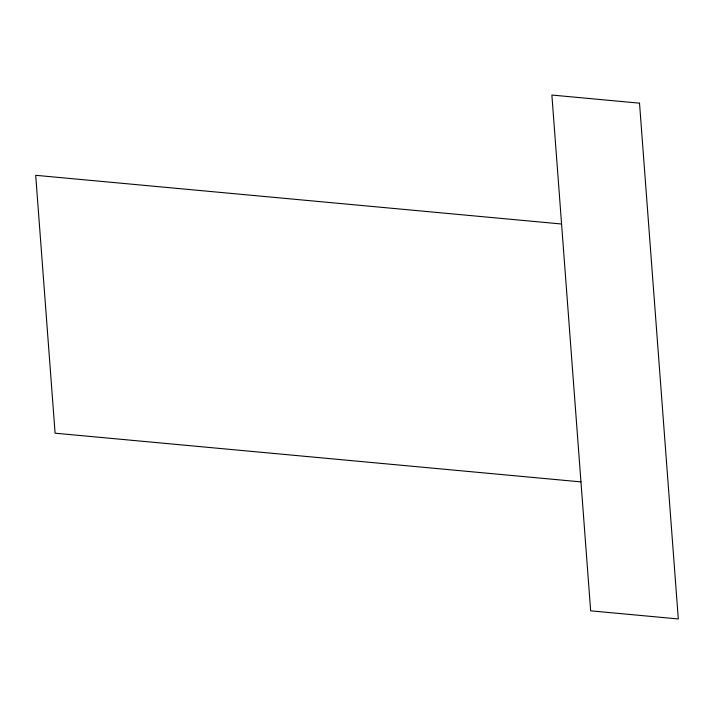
<?xml version="1.0" encoding="UTF-8"?>
<svg xmlns="http://www.w3.org/2000/svg" width="714" height="714" viewBox="0 0 714 714"><rect width="100%" height="100%" fill="white"/><g stroke="black" fill="none" stroke-linecap="round" stroke-linejoin="round"><path stroke-width="1.07" d="M561.57 224L35.7 175.305L55.094 433.193L580.964 481.888M639.521 103.164L551.877 95.051L590.656 610.836L678.3 618.949L639.521 103.164"/></g></svg>
